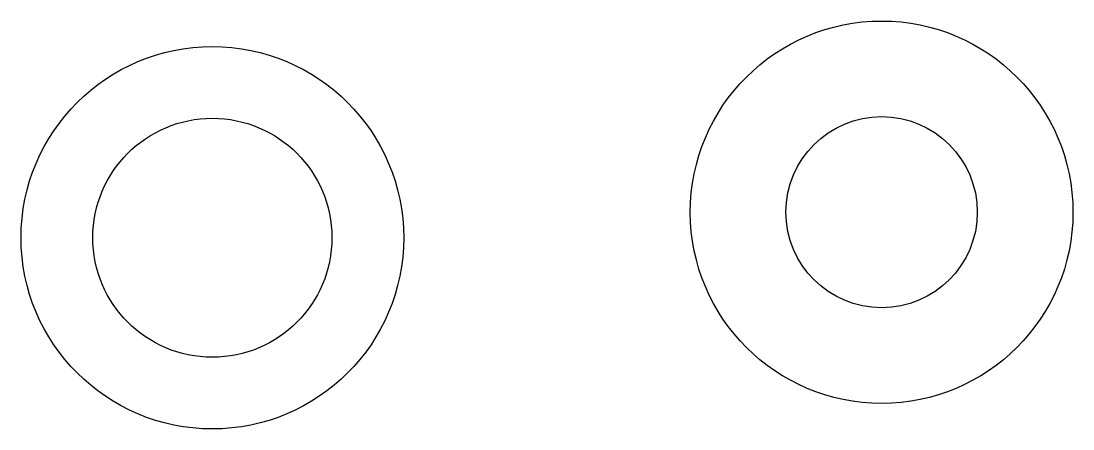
# Model space of a CAD drawing. Header units: millimetres. Extents: x 16.5 to 38.5, y 24.2 to 32.7.
import ezdxf

# ---------------------------------------------------------------- set-up
doc = ezdxf.new("R2010")
doc.units = ezdxf.units.MM

msp = doc.modelspace()

# ---------------------------------------------------------------- linework, layer by layer
for centre, radius in [((34.476, 28.705), 4), ((20.483, 28.17), 4), ((20.483, 28.17, 5), 2.5), ((34.476, 28.705, 5), 2)]:
    msp.add_circle(centre, radius)

doc.saveas('drawing.dxf')
